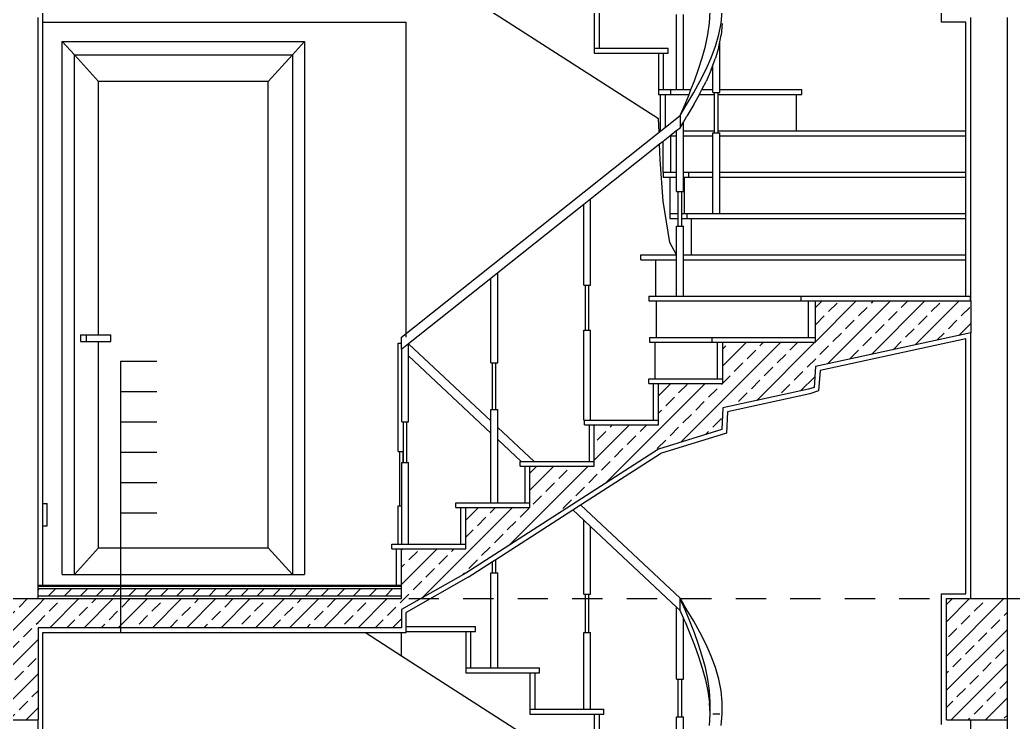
# Model space of a CAD drawing. Header units: metres. Extents: x -220 to 294, y -29 to 18.
# Drawn here: x 30.144 to 34.244, y 3.29 to 6.19 of the extents above; entities that cross this region are included whole.
import ezdxf

# ---------------------------------------------------------------- set-up
doc = ezdxf.new("R2010")
doc.units = ezdxf.units.M
doc.header["$MEASUREMENT"] = 0
doc.linetypes.add('DASHED4', pattern=[0.1875, 0.125, -0.0625])
for name, color, linetype in [('Cizgi', 7, 'Continuous'), ('Standart', 7, 'Continuous'), ('Tarama', 7, 'Continuous')]:
    doc.layers.add(name, color=color, linetype=linetype)

msp = doc.modelspace()

# ---------------------------------------------------------------- hatches: boundary and pattern name
at = {"layer": 'Tarama', "linetype": 'Continuous', "lineweight": -3}
h = msp.add_hatch(dxfattribs=at)
h.set_pattern_fill('ANSI33', color=58, scale=0.4, style=0)
h.paths.add_polyline_path([(34.0686, 4.8973), (33.4281, 4.7585), (33.4218, 4.6725), (33.3989, 4.6649), (33.0452, 4.5879), (33.0415, 4.4988), (32.7797, 4.4174), (31.9839, 3.9056), (31.7186, 3.755), (31.7186, 4.0056), (31.9839, 4.0056), (31.9839, 4.1762), (32.2492, 4.1762), (32.2492, 4.3468), (32.5144, 4.3468), (32.5144, 4.5174), (32.7797, 4.5174), (32.7797, 4.6879), (33.0452, 4.6879), (33.0452, 4.8585), (33.4281, 4.8585), (33.4281, 5.0291), (34.0686, 5.0291)])
h = msp.add_hatch(dxfattribs=at)
h.set_pattern_fill('NET', color=163, style=0)
h.paths.add_polyline_path([(31.7186, 3.85), (30.2186, 3.85), (30.2186, 3.855), (31.7186, 3.855)])
h = msp.add_hatch(dxfattribs=at)
h.set_pattern_fill('DOTS', color=58, scale=0.8, style=0)
h.paths.add_polyline_path([(31.7186, 3.84), (30.2186, 3.84), (30.2186, 3.85), (31.7186, 3.85)])
h = msp.add_hatch(dxfattribs=at)
h.set_pattern_fill('SACNCR', color=58, scale=0.5, style=0)
h.paths.add_polyline_path([(31.7186, 3.81), (30.2186, 3.81), (30.2186, 3.84), (31.7186, 3.84)])
h = msp.add_hatch(dxfattribs=at)
h.set_pattern_fill('ANSI33', color=58, scale=0.4, style=0)
h.paths.add_polyline_path([(30.2186, 3.3), (29.9686, 3.3), (29.9686, 3.8), (30.2186, 3.8)])
h = msp.add_hatch(dxfattribs=at)
h.set_pattern_fill('DOTS', color=58, scale=0.8, style=0)
h.paths.add_polyline_path([(31.7186, 3.8), (30.2186, 3.8), (30.2186, 3.81), (31.7186, 3.81)])
h = msp.add_hatch(dxfattribs=at)
h.set_pattern_fill('ANSI33', color=58, scale=0.4, style=0)
h.paths.add_polyline_path([(31.7186, 3.68), (30.2186, 3.68), (30.2186, 3.8), (31.7186, 3.8)])
h = msp.add_hatch(dxfattribs=at)
h.set_pattern_fill('ANSI33', color=58, scale=0.4, style=0)
h.paths.add_polyline_path([(34.2186, 3.3), (33.9686, 3.3), (33.9686, 3.8), (34.2186, 3.8)])

# ---------------------------------------------------------------- linework, layer by layer
at = {"layer": 'Cizgi', "color": 241, "linetype": 'Continuous', "lineweight": -3}
for points in [[(33.9486, 6.18), (33.9486, 6.72)], [(30.2386, 4.1929), (30.2386, 6.56)], [(34.0486, 6.18), (33.9486, 6.18)], [(34.0486, 5.7315), (34.0486, 6.18)], [(34.0486, 5.7115), (34.0486, 5.7315)], [(34.0486, 5.5609), (34.0486, 5.7115)], [(34.0486, 5.5409), (34.0486, 5.5609)], [(34.0486, 5.3903), (34.0486, 5.5409)], [(34.0486, 5.3703), (34.0486, 5.3903)], [(34.0486, 5.2197), (34.0486, 5.3703)], [(34.0486, 5.1997), (34.0486, 5.2197)], [(34.0486, 5.0491), (34.0486, 5.1997)], [(34.0486, 4.8725), (33.447, 4.7421)], [(34.0486, 3.82), (34.0486, 4.8725)], [(33.447, 4.7421), (33.4408, 4.6576)], [(33.4042, 4.6456), (33.0645, 4.5717)], [(33.4408, 4.6576), (33.4042, 4.6456)], [(33.0645, 4.5717), (33.0609, 4.4839)], [(33.0609, 4.4839), (32.7883, 4.3991)], [(32.4581, 4.1867), (32.7883, 4.3991)], [(30.2386, 4.1), (30.2386, 4.1929)], [(32.4264, 4.1664), (32.4581, 4.1867)], [(32.109, 3.9623), (32.4264, 4.1664)], [(30.2386, 3.855), (30.2386, 4.1)], [(31.9943, 3.8885), (32.0949, 3.9532)], [(32.0949, 3.9532), (32.109, 3.9623)], [(31.9943, 3.8885), (31.7386, 3.7434)], [(33.9486, 3.28), (33.9486, 3.82)], [(33.9486, 3.82), (34.0486, 3.82)], [(31.7386, 3.6844), (31.7386, 3.7434)], [(30.2386, 3.66), (31.57, 3.66)], [(30.2386, 1.2929), (30.2386, 3.66)], [(31.57, 3.66), (31.7186, 3.66)], [(31.7186, 3.66), (31.7386, 3.66)], [(31.7386, 3.6644), (31.7386, 3.6844)], [(31.7386, 3.66), (31.7386, 3.6644)]]:
    msp.add_lwpolyline(points, dxfattribs=at)
at = {"layer": 'Cizgi', "color": 98, "linetype": 'Continuous', "lineweight": -3}
for points in [[(31.7186, 6.4644), (32.7797, 5.7821)], [(32.5144, 6.2232), (32.5144, 6.0726)], [(32.5344, 6.2232), (32.5344, 6.0726)], [(32.8545, 5.9021), (32.8545, 6.2119)], [(32.8828, 5.9021), (32.8828, 6.2119)], [(32.9898, 6.1766), (32.9932, 6.2244)], [(33.0383, 6.1766), (33.043, 6.2244)], [(32.9831, 6.1289), (32.9898, 6.1766)], [(33.0289, 6.1289), (33.0383, 6.1766)], [(33.043, 6.1744), (33.0383, 6.1266)], [(32.9733, 6.0812), (32.9831, 6.1289)], [(33.0151, 6.0812), (33.0289, 6.1289)], [(33.0328, 6.0987), (33.0383, 6.1266)], [(30.3186, 6.1), (31.3186, 6.1)], [(30.3686, 6.045), (30.3186, 6.1)], [(30.3186, 3.9), (30.3186, 6.1)], [(31.2686, 6.045), (31.3186, 6.1)], [(31.3186, 6.1), (31.3186, 3.9)], [(32.5144, 6.0726), (32.5144, 6.0526)], [(32.5144, 6.0726), (32.5344, 6.0726)], [(32.5344, 6.0726), (32.8197, 6.0726)], [(32.8197, 6.0526), (32.8197, 6.0726)], [(32.9606, 6.0334), (32.9733, 6.0812)], [(32.9974, 6.0334), (33.0151, 6.0812)], [(33.0289, 6.0789), (33.0151, 6.0312)], [(33.0289, 6.0789), (33.0328, 6.0987)], [(33.0328, 5.9021), (33.0328, 6.0987)], [(30.3686, 6.045), (31.2686, 6.045)], [(30.3686, 3.9), (30.3686, 6.045)], [(30.4686, 5.935), (30.3686, 6.045)], [(31.1686, 5.935), (31.2686, 6.045)], [(31.2686, 6.045), (31.2686, 3.9)], [(32.5144, 6.0526), (32.7797, 6.0526)], [(32.7797, 6.0526), (32.7797, 5.9021)], [(32.7797, 6.0526), (32.7997, 6.0526)], [(32.7997, 6.0526), (32.7997, 5.9021)], [(32.7997, 6.0526), (32.8197, 6.0526)], [(32.9454, 5.9857), (32.9606, 6.0334)], [(32.9761, 5.9857), (32.9974, 6.0334)], [(33.0045, 6.0025), (33.0151, 6.0312)], [(32.9974, 5.9834), (33.0045, 6.0025)], [(33.0045, 5.9021), (33.0045, 6.0025)], [(32.9281, 5.938), (32.9454, 5.9857)], [(32.9519, 5.938), (32.9761, 5.9857)], [(32.9974, 5.9834), (32.9761, 5.9357)], [(31.1686, 5.935), (30.4686, 5.935)], [(30.4686, 4.89), (30.4686, 5.935)], [(31.1686, 4.01), (31.1686, 5.935)], [(32.9139, 5.9021), (32.9281, 5.938)], [(32.9255, 5.8902), (32.9519, 5.938)], [(32.9591, 5.9021), (32.9761, 5.9357)], [(32.7797, 5.9021), (32.7797, 5.8821)], [(32.7797, 5.9021), (32.7997, 5.9021)], [(32.7797, 5.8821), (32.7868, 5.8821)], [(32.7868, 5.8821), (32.7868, 5.7315)], [(32.7868, 5.8821), (32.8087, 5.8821)], [(32.7997, 5.9021), (32.8306, 5.9021)], [(32.8087, 5.7471), (32.8087, 5.8821)], [(32.8087, 5.8821), (32.8306, 5.8821)], [(32.8306, 5.8821), (32.8306, 5.9021)], [(32.8306, 5.9021), (32.8545, 5.9021)], [(32.8306, 5.8821), (32.9058, 5.8821)], [(32.8545, 5.9021), (32.8828, 5.9021)], [(32.8828, 5.9021), (32.9139, 5.9021)], [(32.8892, 5.8425), (32.9058, 5.8821)], [(32.8974, 5.8425), (32.9255, 5.8902)], [(32.9058, 5.8821), (32.9092, 5.8902)], [(32.9092, 5.8902), (32.9139, 5.9021)], [(32.9255, 5.8402), (32.9487, 5.8821)], [(32.9487, 5.8821), (32.9519, 5.888)], [(32.9487, 5.8821), (33.0116, 5.8821)], [(32.9519, 5.888), (32.9591, 5.9021)], [(32.9591, 5.9021), (33.0045, 5.9021)], [(33.0045, 5.8901), (33.0045, 5.9021)], [(33.0045, 5.8901), (33.0116, 5.8901)], [(33.0116, 5.8821), (33.0116, 5.8901)], [(33.0116, 5.8901), (33.0257, 5.8901)], [(33.0116, 5.7315), (33.0116, 5.8821)], [(33.0257, 5.8821), (33.0257, 5.8901)], [(33.0257, 5.8901), (33.0328, 5.8901)], [(33.0257, 5.8821), (33.3498, 5.8821)], [(33.0257, 5.7315), (33.0257, 5.8821)], [(33.0328, 5.9021), (33.3718, 5.9021)], [(33.0328, 5.8901), (33.0328, 5.9021)], [(33.3498, 5.7315), (33.3498, 5.8821)], [(33.3498, 5.8821), (33.3718, 5.8821)], [(33.3718, 5.8821), (33.3718, 5.9021)], [(32.8686, 5.7948), (32.8892, 5.8425)], [(32.8686, 5.7948), (32.8974, 5.8425)], [(32.9255, 5.8402), (32.8974, 5.7925)], [(32.782, 5.7259), (32.7797, 5.7821)], [(32.8087, 5.7471), (32.8686, 5.7948)], [(32.8686, 5.7948), (32.8686, 5.7448)], [(32.8828, 5.7682), (32.8974, 5.7925)], [(32.7891, 5.7315), (32.8087, 5.7471)], [(32.8545, 5.7335), (32.8686, 5.7448)], [(32.8686, 5.7448), (32.8828, 5.7682)], [(32.8828, 5.7315), (32.8828, 5.7682)], [(31.7186, 4.88), (32.782, 5.7259)], [(32.782, 5.7259), (32.7868, 5.7296)], [(32.7868, 5.7296), (32.7868, 5.7315)], [(32.7868, 5.7315), (32.7891, 5.7315)], [(32.7868, 5.7296), (32.7891, 5.7315)], [(32.7992, 5.6895), (32.8268, 5.7115)], [(32.8268, 5.7115), (32.8519, 5.7315)], [(32.8268, 5.7115), (32.8289, 5.7115)], [(32.8289, 5.7115), (32.8289, 5.5609)], [(32.8289, 5.7115), (32.8545, 5.7115)], [(32.8519, 5.7315), (32.8545, 5.7335)], [(32.8519, 5.7315), (32.8545, 5.7315)], [(32.8545, 5.7315), (32.8545, 5.7335)], [(32.8545, 5.7115), (32.8545, 5.7315)], [(32.8545, 5.5609), (32.8545, 5.7115)], [(32.8828, 5.7315), (33.0116, 5.7315)], [(32.8828, 5.7115), (32.8828, 5.7315)], [(32.8828, 5.7115), (33.0045, 5.7115)], [(32.8828, 5.5609), (32.8828, 5.7115)], [(33.0045, 5.7235), (33.0116, 5.7235)], [(33.0045, 5.7115), (33.0045, 5.7235)], [(33.0045, 5.5609), (33.0045, 5.7115)], [(33.0116, 5.7235), (33.0116, 5.7315)], [(33.0116, 5.7235), (33.0257, 5.7235)], [(33.0257, 5.7315), (33.3498, 5.7315)], [(33.0257, 5.7235), (33.0257, 5.7315)], [(33.0257, 5.7235), (33.0328, 5.7235)], [(33.0328, 5.7115), (33.0328, 5.7235)], [(33.0328, 5.7115), (34.0486, 5.7115)], [(33.0328, 5.5609), (33.0328, 5.7115)], [(33.3498, 5.7315), (34.0486, 5.7315)], [(32.4995, 5.4511), (32.784, 5.6775)], [(32.784, 5.6775), (32.7992, 5.6895)], [(32.7868, 5.6115), (32.784, 5.6775)], [(32.7992, 5.5609), (32.7992, 5.6895)], [(32.7992, 5.4409), (32.7868, 5.6115)], [(32.7992, 5.5609), (32.7992, 5.5409)], [(32.7992, 5.5609), (32.8289, 5.5609)], [(32.7992, 5.5409), (32.8272, 5.5409)], [(32.8272, 5.5409), (32.8272, 5.3903)], [(32.8272, 5.5409), (32.8545, 5.5409)], [(32.8289, 5.5609), (32.8545, 5.5609)], [(32.8545, 5.5409), (32.8545, 5.5609)], [(32.8545, 5.4815), (32.8545, 5.5409)], [(32.8828, 5.5609), (32.9045, 5.5609)], [(32.8828, 5.5409), (32.8828, 5.5609)], [(32.8828, 5.5409), (32.8872, 5.5409)], [(32.8828, 5.4815), (32.8828, 5.5409)], [(32.8872, 5.3903), (32.8872, 5.5409)], [(32.8872, 5.5409), (32.9045, 5.5409)], [(32.9045, 5.5409), (32.9045, 5.5609)], [(32.9045, 5.5609), (33.0045, 5.5609)], [(32.9045, 5.5409), (33.0045, 5.5409)], [(33.0045, 5.5409), (33.0045, 5.5609)], [(33.0045, 5.3903), (33.0045, 5.5409)], [(33.0328, 5.5609), (34.0486, 5.5609)], [(33.0328, 5.5409), (33.0328, 5.5609)], [(33.0328, 5.5409), (34.0486, 5.5409)], [(33.0328, 5.3903), (33.0328, 5.5409)], [(32.8545, 5.4815), (32.8616, 5.4815)], [(32.8616, 5.3903), (32.8616, 5.4815)], [(32.8616, 5.4815), (32.8757, 5.4815)], [(32.8757, 5.3903), (32.8757, 5.4815)], [(32.8757, 5.4815), (32.8828, 5.4815)], [(32.1161, 5.1462), (32.4712, 5.4286)], [(32.4712, 5.4286), (32.4995, 5.4511)], [(32.4712, 5.0938), (32.4712, 5.4286)], [(32.4995, 5.0938), (32.4995, 5.4511)], [(32.8272, 5.2703), (32.7992, 5.4409)], [(32.8272, 5.3903), (32.8272, 5.3703)], [(32.8272, 5.3903), (32.8616, 5.3903)], [(32.8616, 5.3703), (32.8616, 5.3903)], [(32.8757, 5.3903), (32.8872, 5.3903)], [(32.8757, 5.3703), (32.8757, 5.3903)], [(32.8872, 5.3903), (32.8986, 5.3903)], [(32.8986, 5.3703), (32.8986, 5.3903)], [(32.8986, 5.3903), (33.0045, 5.3903)], [(33.0045, 5.3903), (33.0328, 5.3903)], [(33.0328, 5.3903), (34.0486, 5.3903)], [(32.8272, 5.3703), (32.8616, 5.3703)], [(32.8543, 5.2197), (32.8545, 5.3374)], [(32.8545, 5.3374), (32.8616, 5.3374)], [(32.8616, 5.3374), (32.8616, 5.3703)], [(32.8616, 5.3374), (32.8757, 5.3374)], [(32.8757, 5.3703), (32.8986, 5.3703)], [(32.8757, 5.3374), (32.8757, 5.3703)], [(32.8757, 5.3374), (32.8828, 5.3374)], [(32.8828, 5.2197), (32.8828, 5.3374)], [(32.8986, 5.3703), (32.9145, 5.3703)], [(32.9145, 5.3703), (32.9145, 5.2197)], [(32.9145, 5.3703), (34.0486, 5.3703)], [(32.8543, 5.2197), (32.8272, 5.2703)], [(32.7072, 5.1997), (32.7072, 5.2197)], [(32.7072, 5.2197), (32.8543, 5.2197)], [(32.8545, 5.1997), (32.8543, 5.2197)], [(32.8828, 5.2197), (32.9145, 5.2197)], [(32.8828, 5.1997), (32.8828, 5.2197)], [(32.9145, 5.2197), (34.0486, 5.2197)], [(32.7072, 5.1997), (32.7672, 5.1997)], [(32.7672, 5.1997), (32.7672, 5.0491)], [(32.7672, 5.1997), (32.8545, 5.1997)], [(32.8545, 5.0491), (32.8545, 5.1997)], [(32.8828, 5.1997), (34.0486, 5.1997)], [(32.8828, 5.0491), (32.8828, 5.1997)], [(32.0878, 5.1237), (32.1161, 5.1462)], [(32.1161, 4.7744), (32.1161, 5.1462)], [(31.7484, 4.8537), (32.0878, 5.1237)], [(32.0878, 4.7744), (32.0878, 5.1237)], [(32.4712, 5.0938), (32.4782, 5.0938)], [(32.4782, 4.9083), (32.4782, 5.0938)], [(32.4782, 5.0938), (32.4924, 5.0938)], [(32.4924, 4.9083), (32.4924, 5.0938)], [(32.4924, 5.0938), (32.4995, 5.0938)], [(32.7398, 5.0491), (32.7398, 5.0291)], [(32.7398, 5.0491), (32.7672, 5.0491)], [(32.7672, 5.0491), (32.8545, 5.0491)], [(32.8545, 5.0491), (32.8828, 5.0491)], [(32.8828, 5.0491), (33.3687, 5.0491)], [(32.7398, 5.0291), (32.7695, 5.0291)], [(32.7695, 5.0291), (32.7695, 4.8785)], [(32.7695, 5.0291), (33.3687, 5.0291)], [(30.3936, 4.89), (30.4186, 4.89)], [(30.3936, 4.89), (30.3936, 4.8625)], [(30.4186, 4.8625), (30.4186, 4.89)], [(30.4186, 4.89), (30.4686, 4.89)], [(30.4686, 4.89), (30.5186, 4.89)], [(30.5186, 4.8625), (30.5186, 4.89)], [(31.7186, 4.855), (31.7186, 4.88)], [(32.4712, 4.5374), (32.4712, 4.9083)], [(32.4712, 4.9083), (32.4782, 4.9083)], [(32.4782, 4.9083), (32.4924, 4.9083)], [(32.4924, 4.9083), (32.4995, 4.9083)], [(32.4995, 4.5374), (32.4995, 4.9083)], [(30.3936, 4.8625), (30.4186, 4.8625)], [(30.4186, 4.8625), (30.4686, 4.8625)], [(30.4686, 4.01), (30.4686, 4.8625)], [(30.4686, 4.8625), (30.5186, 4.8625)], [(31.7045, 4.407), (31.7045, 4.855)], [(31.7045, 4.855), (31.7186, 4.855)], [(31.7186, 4.83), (31.7186, 4.855)], [(31.7202, 4.8312), (31.7484, 4.8537)], [(31.7484, 4.8521), (31.7484, 4.8537)], [(31.7484, 4.8521), (32.0878, 4.5338)], [(31.7484, 4.8021), (31.7484, 4.8521)], [(32.7429, 4.8785), (32.7429, 4.8585)], [(32.7429, 4.8785), (32.7695, 4.8785)], [(32.7429, 4.8585), (32.7648, 4.8585)], [(32.7648, 4.8585), (32.7648, 4.7079)], [(32.7648, 4.8585), (33.0013, 4.8585)], [(32.7695, 4.8785), (33.0013, 4.8785)], [(31.7186, 4.83), (31.7202, 4.8312)], [(31.7186, 4.83), (31.7202, 4.8286)], [(31.7202, 4.8286), (31.7202, 4.8312)], [(31.7202, 4.5307), (31.7202, 4.8286)], [(31.7484, 4.5307), (31.7484, 4.8021)], [(31.7484, 4.8021), (32.0878, 4.4838)], [(32.0878, 4.7744), (32.0949, 4.7744)], [(32.0949, 4.5817), (32.0949, 4.7744)], [(32.0949, 4.7744), (32.109, 4.7744)], [(32.109, 4.5817), (32.109, 4.7744)], [(32.109, 4.7744), (32.1161, 4.7744)], [(32.0878, 4.5817), (32.0949, 4.5817)], [(32.0878, 4.5338), (32.0878, 4.5817)], [(32.0949, 4.5817), (32.109, 4.5817)], [(32.109, 4.5817), (32.1161, 4.5817)], [(32.1161, 4.5073), (32.1161, 4.5817)], [(31.7202, 4.5307), (31.7272, 4.5307)], [(31.7272, 4.407), (31.7272, 4.5307)], [(31.7272, 4.5307), (31.7414, 4.5307)], [(31.7414, 4.3623), (31.7414, 4.5307)], [(31.7414, 4.5307), (31.7484, 4.5307)], [(32.0878, 4.4838), (32.0878, 4.5338)], [(32.4712, 4.5374), (32.4744, 4.5374)], [(32.0878, 4.1962), (32.0878, 4.4838)], [(32.1161, 4.5073), (32.266, 4.3668)], [(32.1161, 4.4573), (32.1161, 4.5073)], [(32.1161, 4.1962), (32.1161, 4.4573)], [(32.1161, 4.4573), (32.2127, 4.3668)], [(31.7045, 4.407), (31.7116, 4.407)], [(31.7116, 4.183), (31.7116, 4.407)], [(31.7116, 4.407), (31.7257, 4.407)], [(31.7257, 4.3623), (31.7257, 4.407)], [(31.7257, 4.407), (31.7272, 4.407)], [(31.7272, 4.3623), (31.7272, 4.407)], [(31.7202, 4.3623), (31.7257, 4.3623)], [(31.7202, 4.183), (31.7202, 4.3623)], [(31.7257, 4.3623), (31.7272, 4.3623)], [(31.7272, 4.3623), (31.7414, 4.3623)], [(31.7414, 4.3623), (31.7484, 4.3623)], [(31.7484, 4.0256), (31.7484, 4.3623)], [(30.2386, 4.1929), (30.2561, 4.1929)], [(30.2561, 4.1), (30.2561, 4.1929)], [(31.7045, 4.0256), (31.7045, 4.183)], [(31.7045, 4.183), (31.7116, 4.183)], [(31.7116, 4.183), (31.7202, 4.183)], [(31.7202, 4.0256), (31.7202, 4.183)], [(32.4581, 4.1867), (32.8686, 3.8017)], [(32.4264, 4.1664), (32.4712, 4.1244)], [(32.4712, 3.819), (32.4712, 4.1244)], [(32.4712, 4.1244), (32.4995, 4.0979)], [(30.2386, 4.1), (30.2561, 4.1)], [(32.4995, 3.819), (32.4995, 4.0979)], [(32.4995, 4.0979), (32.8545, 3.765)], [(30.3686, 3.9), (30.4686, 4.01)], [(30.4686, 4.01), (31.1686, 4.01)], [(31.1686, 4.01), (31.2686, 3.9)], [(32.0949, 3.9065), (32.0949, 3.9532)], [(32.109, 3.9065), (32.109, 3.9623)], [(30.3186, 3.9), (30.3686, 3.9)], [(30.3686, 3.9), (31.2686, 3.9)], [(31.2686, 3.9), (31.3186, 3.9)], [(32.0878, 3.5138), (32.0878, 3.9065)], [(32.0878, 3.9065), (32.0949, 3.9065)], [(32.0949, 3.9065), (32.109, 3.9065)], [(32.109, 3.9065), (32.1161, 3.9065)], [(32.1161, 3.5138), (32.1161, 3.9065)], [(32.4712, 3.819), (32.4782, 3.819)], [(32.4782, 3.6604), (32.4782, 3.819)], [(32.4782, 3.819), (32.4924, 3.819)], [(32.4924, 3.6604), (32.4924, 3.819)], [(32.4924, 3.819), (32.4995, 3.819)], [(32.8828, 3.7783), (32.8686, 3.8017)], [(32.8686, 3.7517), (32.8686, 3.8017)], [(32.8794, 3.7767), (32.8686, 3.8017)], [(32.8794, 3.7767), (32.8828, 3.7767)], [(32.8828, 3.7689), (32.8794, 3.7767)], [(32.8828, 3.7767), (32.8828, 3.7783)], [(32.8828, 3.7689), (32.8828, 3.7767)], [(32.8974, 3.754), (32.8828, 3.7767)], [(32.8545, 3.4669), (32.8545, 3.765)], [(32.8545, 3.765), (32.8686, 3.7517)], [(32.8828, 3.7189), (32.8686, 3.7517)], [(32.8892, 3.754), (32.8828, 3.7689)], [(32.9092, 3.7063), (32.8892, 3.754)], [(32.9255, 3.7063), (32.8974, 3.754)], [(32.8828, 3.4669), (32.8828, 3.7189)], [(32.8892, 3.704), (32.8828, 3.7189)], [(32.8892, 3.704), (32.9092, 3.6563)], [(32.9281, 3.6585), (32.9092, 3.7063)], [(32.9519, 3.6585), (32.9255, 3.7063)], [(31.57, 3.66), (31.7186, 3.5644)], [(31.7186, 3.5644), (31.7186, 3.66)], [(31.7386, 3.6844), (32.0239, 3.6844)], [(31.7386, 3.6644), (31.9839, 3.6644)], [(31.9839, 3.6644), (31.9839, 3.5138)], [(31.9839, 3.6644), (32.0039, 3.6644)], [(32.0039, 3.6644), (32.0039, 3.5138)], [(32.0039, 3.6644), (32.0239, 3.6644)], [(32.0239, 3.6644), (32.0239, 3.6844)], [(32.4712, 3.3432), (32.4712, 3.6604)], [(32.4712, 3.6604), (32.4782, 3.6604)], [(32.4782, 3.6604), (32.4924, 3.6604)], [(32.4924, 3.6604), (32.4995, 3.6604)], [(32.4995, 3.3432), (32.4995, 3.6604)], [(32.9092, 3.6563), (32.9281, 3.6085)], [(32.9454, 3.6108), (32.9281, 3.6585)], [(32.9761, 3.6108), (32.9519, 3.6585)], [(32.9281, 3.6085), (32.9454, 3.5608)], [(32.9606, 3.5631), (32.9454, 3.6108)], [(32.9974, 3.5631), (32.9761, 3.6108)], [(31.7186, 3.5644), (32.7797, 2.8821)], [(32.9454, 3.5608), (32.9606, 3.5131)], [(32.9733, 3.5153), (32.9606, 3.5631)], [(33.0151, 3.5153), (32.9974, 3.5631)], [(31.9839, 3.5138), (31.9839, 3.4938)], [(31.9839, 3.5138), (32.0039, 3.5138)], [(31.9839, 3.4938), (32.2492, 3.4938)], [(32.0039, 3.5138), (32.0878, 3.5138)], [(32.0878, 3.5138), (32.1161, 3.5138)], [(32.1161, 3.5138), (32.2892, 3.5138)], [(32.2492, 3.4938), (32.2492, 3.3432)], [(32.2492, 3.4938), (32.2692, 3.4938)], [(32.2692, 3.4938), (32.2692, 3.3432)], [(32.2692, 3.4938), (32.2892, 3.4938)], [(32.2892, 3.4938), (32.2892, 3.5138)], [(32.9606, 3.5131), (32.9733, 3.4653)], [(32.9831, 3.4676), (32.9733, 3.5153)], [(33.0289, 3.4676), (33.0151, 3.5153)], [(32.8545, 3.4669), (32.8616, 3.4669)], [(32.8616, 3.3119), (32.8616, 3.4669)], [(32.8616, 3.4669), (32.8757, 3.4669)], [(32.8757, 3.3119), (32.8757, 3.4669)], [(32.8757, 3.4669), (32.8828, 3.4669)], [(32.9733, 3.4653), (32.9831, 3.4176)], [(32.9898, 3.4199), (32.9831, 3.4676)], [(33.0383, 3.4199), (33.0289, 3.4676)], [(32.9831, 3.4176), (32.9898, 3.3699)], [(32.9932, 3.3721), (32.9898, 3.4199)], [(33.043, 3.3721), (33.0383, 3.4199)], [(32.9932, 3.3244), (32.9898, 3.3699)], [(32.9932, 3.3244), (32.9932, 3.3721)], [(33.043, 3.3244), (33.043, 3.3721)], [(32.2492, 3.3432), (32.2492, 3.3232)], [(32.2492, 3.3432), (32.2692, 3.3432)], [(32.2492, 3.3232), (32.5144, 3.3232)], [(32.2692, 3.3432), (32.4712, 3.3432)], [(32.4712, 3.3432), (32.4995, 3.3432)], [(32.4995, 3.3432), (32.5544, 3.3432)], [(32.5144, 3.3232), (32.5144, 3.1726)], [(32.5144, 3.3232), (32.5344, 3.3232)], [(32.5344, 3.3232), (32.5344, 3.1726)], [(32.5344, 3.3232), (32.5544, 3.3232)], [(32.5544, 3.3232), (32.5544, 3.3432)], [(32.9898, 3.2766), (32.9932, 3.3244)], [(33.0328, 3.3232), (33.0045, 3.3232)], [(33.0383, 3.2766), (33.043, 3.3244)], [(32.8545, 3.0021), (32.8545, 3.3119)], [(32.8545, 3.3119), (32.8616, 3.3119)], [(32.8616, 3.3119), (32.8757, 3.3119)], [(32.8757, 3.3119), (32.8828, 3.3119)], [(32.8828, 3.0021), (32.8828, 3.3119)]]:
    msp.add_lwpolyline(points, dxfattribs=at)
at = {"layer": 'Cizgi', "color": 166, "linetype": 'Continuous', "lineweight": -3}
for points in [[(30.2186, 3.855), (30.2186, 6.2)], [(34.0686, 5.0291), (34.0686, 6.2)], [(34.2186, 6.2), (34.2186, 3.8)], [(34.0686, 3.8), (34.0686, 4.8973)], [(30.2186, 3.8), (30.2186, 3.855)], [(30.2186, 0.955), (30.2186, 3.3)], [(34.0686, 2.1291), (34.0686, 3.3)], [(34.2186, 3.3), (34.2186, 0.9)]]:
    msp.add_lwpolyline(points, dxfattribs=at)
at = {"layer": 'Cizgi', "color": 118, "linetype": 'Continuous', "lineweight": -3}
for points in [[(30.2386, 6.18), (31.7386, 6.18)], [(31.7386, 4.88), (31.7386, 6.18)]]:
    msp.add_lwpolyline(points, dxfattribs=at)
at = {"layer": 'Cizgi', "color": 59, "linetype": 'Continuous', "lineweight": -3}
for points in [[(33.3687, 5.0291), (33.3687, 5.0491)], [(33.3687, 5.0491), (34.0486, 5.0491)], [(34.0486, 5.0491), (34.0666, 5.0491)], [(34.0666, 5.0491), (34.0666, 5.0291)], [(33.3687, 5.0291), (33.3984, 5.0291)], [(33.3984, 4.8785), (33.3984, 5.0291)], [(33.3984, 5.0291), (33.4281, 5.0291)], [(33.0013, 4.8585), (33.0013, 4.8785)], [(33.0013, 4.8785), (33.3984, 4.8785)], [(33.0013, 4.8585), (33.0232, 4.8585)], [(33.0232, 4.7079), (33.0232, 4.8585)], [(33.0232, 4.8585), (33.0452, 4.8585)], [(33.3984, 4.8785), (33.4281, 4.8785)], [(32.7397, 4.6879), (32.7397, 4.7079)], [(32.7397, 4.7079), (32.7648, 4.7079)], [(32.7397, 4.6879), (32.7597, 4.6879)], [(32.7597, 4.5374), (32.7597, 4.6879)], [(32.7597, 4.6879), (32.7797, 4.6879)], [(32.7648, 4.7079), (33.0232, 4.7079)], [(33.0232, 4.7079), (33.0452, 4.7079)], [(32.4744, 4.5174), (32.4744, 4.5374)], [(32.4744, 4.5374), (32.4995, 4.5374)], [(32.4744, 4.5174), (32.4944, 4.5174)], [(32.4944, 4.3668), (32.4944, 4.5174)], [(32.4944, 4.5174), (32.5144, 4.5174)], [(32.4995, 4.5374), (32.7597, 4.5374)], [(32.7597, 4.5374), (32.7797, 4.5374)], [(32.2092, 4.3468), (32.2092, 4.3668)], [(32.2092, 4.3668), (32.2127, 4.3668)], [(32.2092, 4.3468), (32.2292, 4.3468)], [(32.2127, 4.3668), (32.266, 4.3668)], [(32.2292, 4.1962), (32.2292, 4.3468)], [(32.2292, 4.3468), (32.2492, 4.3468)], [(32.266, 4.3668), (32.4944, 4.3668)], [(32.4944, 4.3668), (32.5144, 4.3668)], [(31.9439, 4.1762), (31.9439, 4.1962)], [(31.9439, 4.1962), (32.0878, 4.1962)], [(32.0878, 4.1962), (32.1161, 4.1962)], [(32.1161, 4.1962), (32.2292, 4.1962)], [(32.2292, 4.1962), (32.2492, 4.1962)], [(31.9439, 4.1762), (31.9639, 4.1762)], [(31.9639, 4.0256), (31.9639, 4.1762)], [(31.9639, 4.1762), (31.9839, 4.1762)], [(31.6786, 4.0056), (31.6786, 4.0256)], [(31.6786, 4.0256), (31.7045, 4.0256)], [(31.7045, 4.0256), (31.7202, 4.0256)], [(31.7202, 4.0256), (31.7484, 4.0256)], [(31.7484, 4.0256), (31.9639, 4.0256)], [(31.9639, 4.0256), (31.9839, 4.0256)], [(31.6786, 4.0056), (31.6986, 4.0056)], [(31.6986, 3.855), (31.6986, 4.0056)], [(31.6986, 4.0056), (31.7186, 4.0056)], [(30.2186, 3.855), (30.2386, 3.855)], [(30.2386, 3.855), (31.6986, 3.855)], [(31.6986, 3.855), (31.7186, 3.855)]]:
    msp.add_lwpolyline(points, dxfattribs=at)
at = {"layer": 'Cizgi', "color": 7, "linetype": 'Continuous', "lineweight": -3}
for points in [[(33.4281, 5.0291), (34.0666, 5.0291)], [(33.4281, 4.8785), (33.4281, 5.0291)], [(34.0666, 5.0291), (34.0686, 5.0291)], [(34.0686, 5.0291), (34.0686, 4.8973)], [(34.0686, 4.8973), (33.4281, 4.7585)], [(33.0452, 4.8585), (33.4281, 4.8585)], [(33.0452, 4.7079), (33.0452, 4.8585)], [(33.4281, 4.8585), (33.4281, 4.8785)], [(33.4281, 4.7585), (33.4218, 4.6725)], [(32.7797, 4.6879), (33.0452, 4.6879)], [(32.7797, 4.5374), (32.7797, 4.6879)], [(33.0452, 4.6879), (33.0452, 4.7079)], [(33.3989, 4.6649), (33.0452, 4.5879)], [(33.4218, 4.6725), (33.3989, 4.6649)], [(33.0452, 4.5879), (33.0415, 4.4988)], [(32.5144, 4.5174), (32.7797, 4.5174)], [(32.5144, 4.3668), (32.5144, 4.5174)], [(32.7797, 4.5174), (32.7797, 4.5374)], [(33.0415, 4.4988), (32.7797, 4.4174)], [(32.7797, 4.4174), (31.9839, 3.9056)], [(32.2492, 4.3468), (32.5144, 4.3468)], [(32.2492, 4.1962), (32.2492, 4.3468)], [(32.5144, 4.3468), (32.5144, 4.3668)], [(32.2492, 4.1762), (32.2492, 4.1962)], [(31.9839, 4.1762), (32.2492, 4.1762)], [(31.9839, 4.0256), (31.9839, 4.1762)], [(31.9839, 4.0056), (31.9839, 4.0256)], [(31.7186, 4.0056), (31.9839, 4.0056)], [(31.7186, 3.855), (31.7186, 4.0056)], [(31.9839, 3.9056), (31.7186, 3.755)], [(31.7186, 3.8), (31.7186, 3.855)], [(30.0686, 3.8), (30.2186, 3.8)], [(30.2186, 3.8), (31.7186, 3.8)], [(33.9686, 3.3), (33.9686, 3.8)], [(33.9686, 3.8), (34.0686, 3.8)], [(34.0686, 3.8), (34.2186, 3.8)], [(34.2186, 3.8), (34.2186, 3.3)], [(31.7186, 3.755), (31.7186, 3.68)], [(31.7186, 3.68), (30.2186, 3.68)], [(30.2186, 3.68), (30.2186, 3.3)], [(30.0686, 3.3), (30.2186, 3.3)], [(33.9686, 3.3), (34.0686, 3.3)], [(34.0686, 3.3), (34.2186, 3.3)]]:
    msp.add_lwpolyline(points, dxfattribs=at)
at = {"layer": 'Cizgi', "color": 38, "linetype": 'Continuous', "lineweight": -3}
for points in [[(31.7186, 3.85), (30.2186, 3.85)], [(31.7186, 3.84), (30.2186, 3.84)], [(31.7186, 3.81), (30.2186, 3.81)]]:
    msp.add_lwpolyline(points, dxfattribs=at)
at = {"layer": 'Cizgi', "color": 73, "linetype": 'DASHED4', "lineweight": -3}
msp.add_lwpolyline([(24.9986, 3.8), (34.7186, 3.8)], dxfattribs=at)
at = {"layer": 'Standart', "color": 58, "linetype": 'Continuous', "lineweight": -3}
for points in [[(30.5596, 4.78), (30.5596, 3.66)], [(30.5596, 4.78), (30.7096, 4.78)], [(30.5596, 4.655), (30.7096, 4.655)], [(30.5596, 4.53), (30.7096, 4.53)], [(30.5596, 4.405), (30.7096, 4.405)], [(30.5596, 4.28), (30.7096, 4.28)], [(30.5596, 4.155), (30.7096, 4.155)]]:
    msp.add_lwpolyline(points, dxfattribs=at)

doc.saveas('drawing.dxf')
